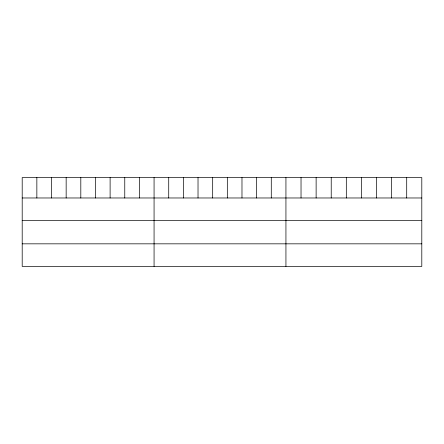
<?xml version="1.0" encoding="UTF-8"?>
<svg xmlns="http://www.w3.org/2000/svg" width="444" height="444" viewBox="0 0 444 444"><rect width="100%" height="100%" fill="white"/><g stroke="black" fill="none" stroke-linecap="round" stroke-linejoin="round"><path stroke-width="0.67" d="M421.8 197.974L421.8 266.422L22.2 266.422L22.2 177.578L421.8 177.578L421.8 197.974L22.2 197.974M22.2 220.563L421.8 220.563M22.2 243.834L421.8 243.834M406.704 177.578L406.704 197.974M391.608 177.578L391.608 197.974M376.512 177.578L376.512 197.974M361.416 177.578L361.416 197.974M346.32 177.578L346.32 197.974M331.224 177.578L331.224 197.974M316.128 177.578L316.128 197.974M301.032 177.578L301.032 197.974M285.936 177.578L285.936 266.422M271.284 177.578L271.284 197.974M256.632 177.578L256.632 197.974M241.98 177.578L241.98 197.974M227.328 177.578L227.328 197.974M212.676 177.578L212.676 197.974M198.024 177.578L198.024 197.974M183.372 177.578L183.372 197.974M168.72 177.578L168.72 197.974M154.068 177.578L154.068 266.422M139.416 177.578L139.416 197.974M124.764 177.578L124.764 197.974M110.112 177.578L110.112 197.974M95.46 177.578L95.46 197.974M80.808 177.578L80.808 197.974M66.156 177.578L66.156 197.974M51.504 177.578L51.504 197.974M36.852 177.578L36.852 197.974"/></g></svg>
